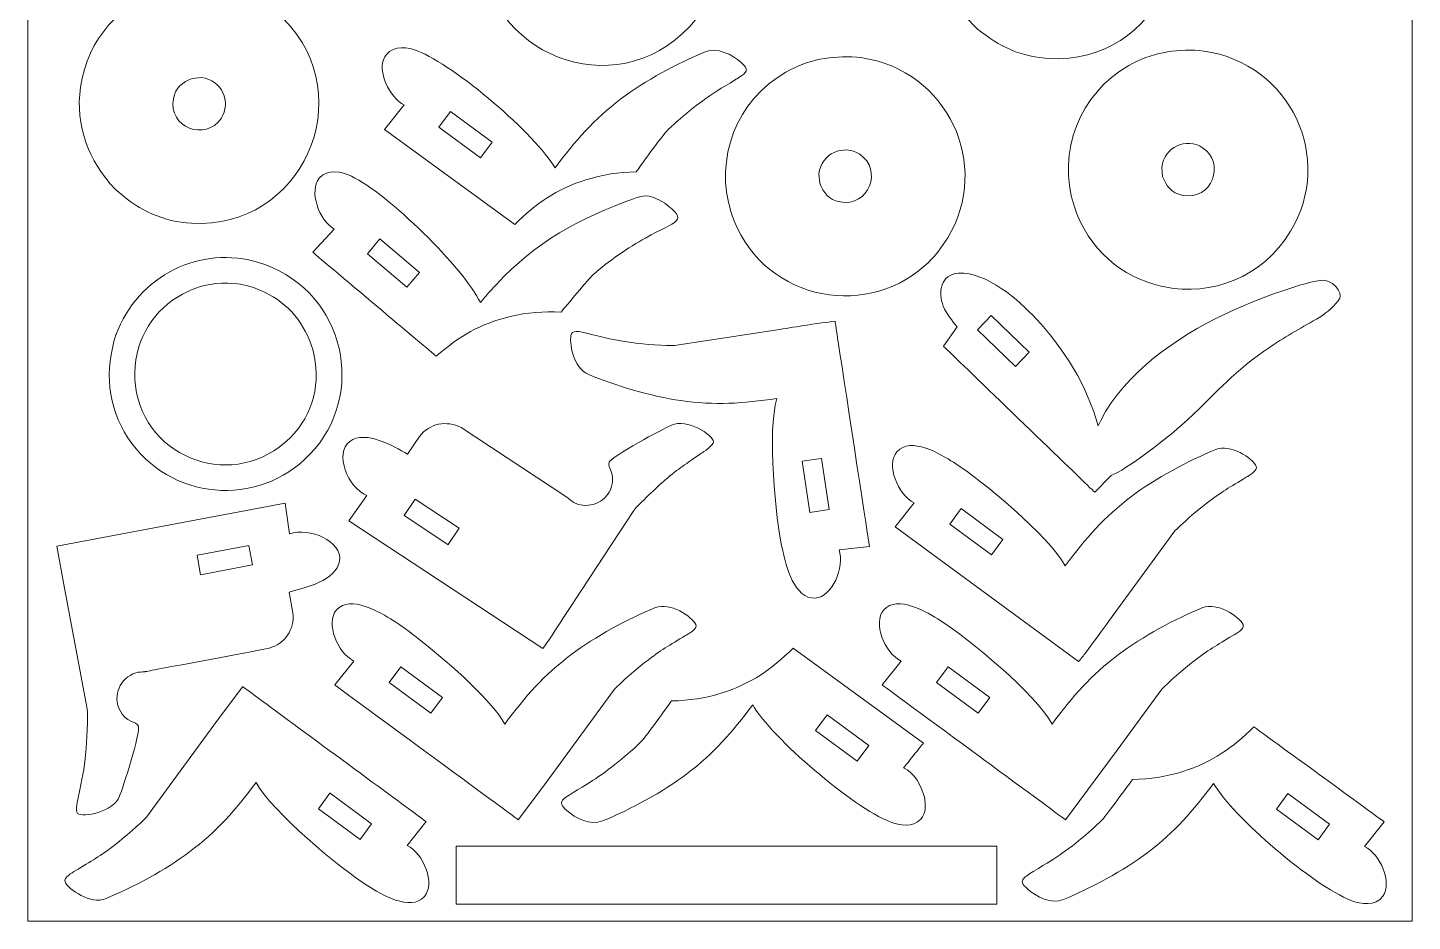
# Model space of a CAD drawing. Header units: centimetres. Extents: x -91 to 54, y -26 to 4.
# Drawn here: x 33.11 to 54.11, y -25.55 to -11.99 of the extents above; entities that cross this region are included whole.
import ezdxf

# ---------------------------------------------------------------- set-up
doc = ezdxf.new("R2010")
doc.units = ezdxf.units.CM
doc.header["$MEASUREMENT"] = 0
doc.layers.add('Camada 1', color=7, linetype='Continuous')

msp = doc.modelspace()

# ---------------------------------------------------------------- linework, layer by layer
at = {"layer": 'Camada 1', "color": 1, "lineweight": 0}
msp.add_lwpolyline([(33.11457, -25.54968), (54.11457, -25.54968), (54.11457, 4.15032), (33.11457, 4.15032), (33.11457, -25.54968)], close=True, dxfattribs=at)
at = {"layer": 'Camada 1', "lineweight": 9}
for points, knots in [([(48.54232, -12.45779), (48.54232, -12.45779), (48.60115, -12.46221), (48.60115, -12.46221), (48.60115, -12.46221), (50.26467, -12.56174), (51.17664, -10.55433), (50.00042, -9.36657), (50.00042, -9.36657), (48.95754, -8.31347), (47.12852, -8.90625), (46.91556, -10.39682), (46.91556, -10.39682), (46.83028, -10.99365), (47.04355, -11.53807), (47.46225, -11.96375), (47.46225, -11.96375), (47.78044, -12.24427), (48.11987, -12.41942), (48.54232, -12.45779)], [0, 0, 0, 0, 0.16666667, 0.16666667, 0.16666667, 0.16666667, 0.33333333, 0.33333333, 0.33333333, 0.33333333, 0.5, 0.5, 0.5, 0.5, 0.66666667, 0.66666667, 0.66666667, 0.66666667, 1, 1, 1, 1]), ([(41.91876, -8.93544), (41.91876, -8.93544), (41.85994, -8.93281), (41.85994, -8.93281), (41.85994, -8.93281), (41.34467, -8.91818), (40.87624, -9.12765), (40.50047, -9.49736), (40.50047, -9.49736), (40.20704, -9.83024), (40.02887, -10.18622), (40.00196, -10.63632), (40.00196, -10.63632), (39.90417, -12.27204), (41.85036, -13.19084), (43.05155, -12.08001), (43.05155, -12.08001), (44.16586, -11.0495), (43.58249, -9.16705), (42.0675, -8.95063), (42.0675, -8.95063), (42.01754, -8.9435), (41.96795, -8.93844), (41.91876, -8.93544)], [0, 0, 0, 0, 0.14285714, 0.14285714, 0.14285714, 0.14285714, 0.28571429, 0.28571429, 0.28571429, 0.28571429, 0.42857143, 0.42857143, 0.42857143, 0.42857143, 0.57142857, 0.57142857, 0.57142857, 0.57142857, 0.71428571, 0.71428571, 0.71428571, 0.71428571, 1, 1, 1, 1]), ([(34.44112, -14.44195), (34.44112, -14.44195), (34.49994, -14.49636), (34.49994, -14.49636), (34.49994, -14.49636), (34.82205, -14.77033), (35.168, -14.93633), (35.60115, -14.9622), (35.60115, -14.9622), (37.26488, -15.06162), (38.17655, -13.05418), (37.00042, -11.86655), (37.00042, -11.86655), (35.95795, -10.81387), (34.1288, -11.4056), (33.91557, -12.89681), (33.91557, -12.89681), (33.83167, -13.48351), (34.03645, -14.01953), (34.44112, -14.44195)], [0, 0, 0, 0, 0.16666667, 0.16666667, 0.16666667, 0.16666667, 0.33333333, 0.33333333, 0.33333333, 0.33333333, 0.5, 0.5, 0.5, 0.5, 0.66666667, 0.66666667, 0.66666667, 0.66666667, 1, 1, 1, 1]), ([(42.48656, -13.98426), (42.48656, -13.98426), (42.52114, -13.93668), (42.52114, -13.93668), (42.52114, -13.93668), (42.63035, -13.78671), (42.7545, -13.61935), (42.79868, -13.5733), (42.79868, -13.5733), (42.98988, -13.37404), (43.3065, -13.12529), (43.54094, -12.97222), (43.54094, -12.97222), (43.61979, -12.92075), (43.9229, -12.74584), (43.97593, -12.69776), (43.97593, -12.69776), (44.0452, -12.63498), (44.01043, -12.59011), (43.93543, -12.52217), (43.93543, -12.52217), (43.80237, -12.4016), (43.56947, -12.28704), (43.39015, -12.36064), (43.39015, -12.36064), (42.97345, -12.53169), (42.47097, -12.80193), (42.11108, -13.07527), (42.11108, -13.07527), (41.69968, -13.3877), (41.42323, -13.70586), (41.1132, -14.12264), (41.1132, -14.12264), (40.82866, -13.62176), (39.59159, -12.56456), (39.03012, -12.34839), (39.03012, -12.34839), (38.87892, -12.29017), (38.67373, -12.25711), (38.55559, -12.40008), (38.55559, -12.40008), (38.39372, -12.59596), (38.56281, -12.98333), (38.78389, -13.14679), (38.78389, -13.14679), (38.78389, -13.14679), (38.82394, -13.16731), (38.82394, -13.16731), (38.82394, -13.16731), (38.82394, -13.16731), (38.52523, -13.53995), (38.52523, -13.53995), (38.52523, -13.53995), (38.52523, -13.53995), (40.50039, -14.98046), (40.50039, -14.98046), (40.50039, -14.98046), (40.83435, -14.65454), (41.12603, -14.44682), (41.57758, -14.30363), (41.57758, -14.30363), (41.83758, -14.22118), (42.07245, -14.18758), (42.34404, -14.18159), (42.34404, -14.18159), (42.36772, -14.14897), (42.42245, -14.07263), (42.48656, -13.98426)], [0, 0, 0, 0, 0.05555556, 0.05555556, 0.05555556, 0.05555556, 0.11111111, 0.11111111, 0.11111111, 0.11111111, 0.16666667, 0.16666667, 0.16666667, 0.16666667, 0.22222222, 0.22222222, 0.22222222, 0.22222222, 0.27777778, 0.27777778, 0.27777778, 0.27777778, 0.33333333, 0.33333333, 0.33333333, 0.33333333, 0.38888889, 0.38888889, 0.38888889, 0.38888889, 0.44444444, 0.44444444, 0.44444444, 0.44444444, 0.5, 0.5, 0.5, 0.5, 0.55555556, 0.55555556, 0.55555556, 0.55555556, 0.61111111, 0.61111111, 0.61111111, 0.61111111, 0.66666667, 0.66666667, 0.66666667, 0.66666667, 0.72222222, 0.72222222, 0.72222222, 0.72222222, 0.77777778, 0.77777778, 0.77777778, 0.77777778, 0.83333333, 0.83333333, 0.83333333, 0.83333333, 0.88888889, 0.88888889, 0.88888889, 0.88888889, 1, 1, 1, 1]), ([(50.30061, -15.91535), (50.30061, -15.91535), (50.35943, -15.92788), (50.35943, -15.92788), (50.35943, -15.92788), (51.05995, -16.06532), (51.83653, -15.79878), (52.26968, -15.08031), (52.26968, -15.08031), (52.93363, -13.979), (52.27544, -12.53905), (50.9512, -12.34873), (50.9512, -12.34873), (50.9512, -12.34873), (50.88737, -12.3406), (50.88737, -12.3406), (50.88737, -12.3406), (50.49921, -12.32061), (50.15907, -12.37344), (49.81524, -12.56839), (49.81524, -12.56839), (49.06622, -12.99314), (48.72395, -13.88222), (48.98441, -14.69713), (48.98441, -14.69713), (49.19822, -15.36607), (49.7187, -15.78149), (50.30061, -15.91535)], [0, 0, 0, 0, 0.125, 0.125, 0.125, 0.125, 0.25, 0.25, 0.25, 0.25, 0.375, 0.375, 0.375, 0.375, 0.5, 0.5, 0.5, 0.5, 0.625, 0.625, 0.625, 0.625, 0.75, 0.75, 0.75, 0.75, 1, 1, 1, 1]), ([(46.71101, -15.61426), (46.71101, -15.61426), (46.76984, -15.55963), (46.76984, -15.55963), (46.76984, -15.55963), (46.88141, -15.45124), (46.98251, -15.32492), (47.06968, -15.1803), (47.06968, -15.1803), (47.73368, -14.0787), (47.07524, -12.63901), (45.7512, -12.44872), (45.7512, -12.44872), (45.7512, -12.44872), (45.68736, -12.44059), (45.68736, -12.44059), (45.68736, -12.44059), (45.29916, -12.42062), (44.95911, -12.47342), (44.61524, -12.66839), (44.61524, -12.66839), (43.86621, -13.09311), (43.52395, -13.98224), (43.78441, -14.79711), (43.78441, -14.79711), (44.20072, -16.09958), (45.77988, -16.44098), (46.71101, -15.61426)], [0, 0, 0, 0, 0.125, 0.125, 0.125, 0.125, 0.25, 0.25, 0.25, 0.25, 0.375, 0.375, 0.375, 0.375, 0.5, 0.5, 0.5, 0.5, 0.625, 0.625, 0.625, 0.625, 0.75, 0.75, 0.75, 0.75, 1, 1, 1, 1]), ([(35.61153, -12.7631), (35.46674, -12.8233), (35.35868, -12.89143), (35.32442, -13.07254), (35.32442, -13.07254), (35.24141, -13.51136), (35.81834, -13.72242), (36.04813, -13.3702), (36.04813, -13.3702), (36.20872, -13.12406), (36.06152, -12.78751), (35.75193, -12.75174), (35.75193, -12.75174), (35.75193, -12.75174), (35.61153, -12.7631), (35.61153, -12.7631)], [0, 0, 0, 0, 0.2, 0.2, 0.2, 0.2, 0.4, 0.4, 0.4, 0.4, 0.6, 0.6, 0.6, 0.6, 1, 1, 1, 1]), ([(40.15869, -13.73313), (40.15869, -13.73313), (39.52718, -13.26721), (39.52718, -13.26721), (39.52718, -13.26721), (39.52718, -13.26721), (39.35271, -13.50425), (39.35271, -13.50425), (39.35271, -13.50425), (39.35271, -13.50425), (39.98403, -13.96994), (39.98403, -13.96994), (39.98403, -13.96994), (39.98403, -13.96994), (40.15869, -13.73313), (40.15869, -13.73313)], [0, 0, 0, 0, 0.2, 0.2, 0.2, 0.2, 0.4, 0.4, 0.4, 0.4, 0.6, 0.6, 0.6, 0.6, 1, 1, 1, 1]), ([(45.12686, -14.35145), (45.18708, -14.49626), (45.2552, -14.60424), (45.43628, -14.63852), (45.43628, -14.63852), (45.87505, -14.72159), (46.08619, -14.14459), (45.73394, -13.91482), (45.73394, -13.91482), (45.48801, -13.75438), (45.15129, -13.90119), (45.11548, -14.21104), (45.11548, -14.21104), (45.11548, -14.21104), (45.12686, -14.35145), (45.12686, -14.35145)], [0, 0, 0, 0, 0.2, 0.2, 0.2, 0.2, 0.4, 0.4, 0.4, 0.4, 0.6, 0.6, 0.6, 0.6, 1, 1, 1, 1]), ([(50.32686, -14.25142), (50.38706, -14.39622), (50.45524, -14.50428), (50.63629, -14.53853), (50.63629, -14.53853), (51.07519, -14.62154), (51.28611, -14.04449), (50.93394, -13.81481), (50.93394, -13.81481), (50.68775, -13.65425), (50.35124, -13.80146), (50.31548, -14.11104), (50.31548, -14.11104), (50.31548, -14.11104), (50.32686, -14.25142), (50.32686, -14.25142)], [0, 0, 0, 0, 0.2, 0.2, 0.2, 0.2, 0.4, 0.4, 0.4, 0.4, 0.6, 0.6, 0.6, 0.6, 1, 1, 1, 1]), ([(38.43856, -16.24366), (38.43856, -16.24366), (38.48356, -16.28155), (38.48356, -16.28155), (38.48356, -16.28155), (38.91177, -16.64219), (39.30891, -16.97665), (39.30891, -16.97665), (39.30891, -16.97665), (39.66473, -16.6749), (39.97048, -16.48787), (40.43085, -16.37657), (40.43085, -16.37657), (40.69603, -16.31245), (40.93238, -16.29557), (41.20379, -16.30835), (41.20379, -16.30835), (41.2766, -16.22156), (41.61858, -15.80687), (41.69978, -15.73326), (41.69978, -15.73326), (41.90425, -15.54794), (42.23773, -15.3217), (42.48214, -15.18543), (42.48214, -15.18543), (42.9646, -14.91643), (43.15185, -14.93763), (42.77651, -14.65584), (42.77651, -14.65584), (42.50585, -14.49637), (42.45284, -14.53322), (42.18446, -14.63344), (42.18446, -14.63344), (41.32374, -14.95487), (40.71527, -15.32966), (40.10971, -16.0127), (40.10971, -16.0127), (40.10971, -16.0127), (39.98008, -16.16371), (39.98008, -16.16371), (39.98008, -16.16371), (39.73141, -15.64437), (38.57068, -14.50317), (38.02583, -14.24845), (38.02583, -14.24845), (37.8755, -14.17817), (37.66097, -14.13006), (37.53753, -14.27906), (37.53753, -14.27906), (37.37821, -14.47141), (37.52846, -14.91384), (37.76302, -15.051), (37.76302, -15.051), (37.76302, -15.051), (37.43906, -15.40189), (37.43906, -15.40189), (37.43906, -15.40189), (37.43906, -15.40189), (37.9506, -15.83271), (38.43856, -16.24366)], [0, 0, 0, 0, 0.0625, 0.0625, 0.0625, 0.0625, 0.125, 0.125, 0.125, 0.125, 0.1875, 0.1875, 0.1875, 0.1875, 0.25, 0.25, 0.25, 0.25, 0.3125, 0.3125, 0.3125, 0.3125, 0.375, 0.375, 0.375, 0.375, 0.4375, 0.4375, 0.4375, 0.4375, 0.5, 0.5, 0.5, 0.5, 0.5625, 0.5625, 0.5625, 0.5625, 0.625, 0.625, 0.625, 0.625, 0.6875, 0.6875, 0.6875, 0.6875, 0.75, 0.75, 0.75, 0.75, 0.8125, 0.8125, 0.8125, 0.8125, 0.875, 0.875, 0.875, 0.875, 1, 1, 1, 1]), ([(34.48541, -16.57029), (34.48541, -16.57029), (34.46037, -16.63284), (34.46037, -16.63284), (34.46037, -16.63284), (34.45603, -16.64365), (34.4529, -16.65152), (34.4529, -16.65152), (34.4529, -16.65152), (34.28067, -17.18973), (34.32271, -17.73866), (34.63556, -18.21624), (34.63556, -18.21624), (35.25936, -19.1685), (36.60508, -19.28892), (37.39566, -18.46545), (37.39566, -18.46545), (38.26125, -17.56387), (37.93224, -16.03442), (36.71267, -15.58813), (36.71267, -15.58813), (35.83026, -15.26523), (34.85864, -15.69424), (34.48541, -16.57029)], [0, 0, 0, 0, 0.14285714, 0.14285714, 0.14285714, 0.14285714, 0.28571429, 0.28571429, 0.28571429, 0.28571429, 0.42857143, 0.42857143, 0.42857143, 0.42857143, 0.57142857, 0.57142857, 0.57142857, 0.57142857, 0.71428571, 0.71428571, 0.71428571, 0.71428571, 1, 1, 1, 1]), ([(39.05507, -15.70855), (39.05507, -15.70855), (38.45757, -15.1997), (38.45757, -15.1997), (38.45757, -15.1997), (38.45757, -15.1997), (38.267, -15.42399), (38.267, -15.42399), (38.267, -15.42399), (38.267, -15.42399), (38.86431, -15.9326), (38.86431, -15.9326), (38.86431, -15.9326), (38.86431, -15.9326), (39.05507, -15.70855), (39.05507, -15.70855)], [0, 0, 0, 0, 0.2, 0.2, 0.2, 0.2, 0.4, 0.4, 0.4, 0.4, 0.6, 0.6, 0.6, 0.6, 1, 1, 1, 1]), ([(37.44054, -16.87497), (37.31349, -16.48618), (37.07923, -16.1834), (36.7055, -16.00458), (36.7055, -16.00458), (35.73274, -15.53914), (34.61279, -16.33065), (34.7501, -17.42726), (34.7501, -17.42726), (34.89125, -18.55479), (36.271, -19.03177), (37.08865, -18.22115), (37.08865, -18.22115), (37.45765, -17.85532), (37.56317, -17.37455), (37.44054, -16.87497)], [0, 0, 0, 0, 0.2, 0.2, 0.2, 0.2, 0.4, 0.4, 0.4, 0.4, 0.6, 0.6, 0.6, 0.6, 1, 1, 1, 1]), ([(47.10438, -16.92275), (47.10438, -16.92275), (47.14669, -16.96361), (47.14669, -16.96361), (47.14669, -16.96361), (47.64646, -17.4463), (49.29815, -19.04161), (49.29815, -19.04161), (49.29815, -19.04161), (49.29815, -19.04161), (49.5495, -18.7849), (49.5495, -18.7849), (49.5495, -18.7849), (49.5495, -18.7849), (49.65312, -18.73584), (49.65312, -18.73584), (49.65312, -18.73584), (49.92137, -18.58731), (50.48729, -18.14809), (50.70385, -17.94512), (50.70385, -17.94512), (51.21704, -17.46411), (51.37297, -17.23353), (51.96411, -16.83488), (51.96411, -16.83488), (52.22319, -16.66016), (52.43832, -16.54351), (52.7134, -16.38568), (52.7134, -16.38568), (52.81104, -16.31586), (52.95668, -16.21038), (53.01548, -16.09879), (53.01548, -16.09879), (53.04871, -16.03573), (52.94309, -15.77085), (52.65085, -15.8374), (52.65085, -15.8374), (52.24883, -15.92893), (51.63628, -16.16379), (51.26177, -16.34433), (51.26177, -16.34433), (50.54022, -16.69219), (49.76294, -17.22168), (49.38831, -17.95191), (49.38831, -17.95191), (49.38831, -17.95191), (49.34956, -18.03197), (49.34956, -18.03197), (49.34956, -18.03197), (49.17718, -17.41892), (48.84253, -16.87516), (48.40947, -16.40993), (48.40947, -16.40993), (48.14555, -16.1264), (47.65809, -15.69465), (47.22933, -15.71937), (47.22933, -15.71937), (46.96569, -15.73457), (46.91407, -16.0108), (47.00178, -16.21924), (47.00178, -16.21924), (47.05016, -16.33428), (47.13333, -16.43771), (47.21152, -16.53345), (47.21152, -16.53345), (47.21152, -16.53345), (47.00512, -16.82688), (47.00512, -16.82688), (47.00512, -16.82688), (47.00512, -16.82688), (47.04122, -16.86176), (47.10438, -16.92275)], [0, 0, 0, 0, 0.05263158, 0.05263158, 0.05263158, 0.05263158, 0.10526316, 0.10526316, 0.10526316, 0.10526316, 0.15789474, 0.15789474, 0.15789474, 0.15789474, 0.21052632, 0.21052632, 0.21052632, 0.21052632, 0.26315789, 0.26315789, 0.26315789, 0.26315789, 0.31578947, 0.31578947, 0.31578947, 0.31578947, 0.36842105, 0.36842105, 0.36842105, 0.36842105, 0.42105263, 0.42105263, 0.42105263, 0.42105263, 0.47368421, 0.47368421, 0.47368421, 0.47368421, 0.52631579, 0.52631579, 0.52631579, 0.52631579, 0.57894737, 0.57894737, 0.57894737, 0.57894737, 0.63157895, 0.63157895, 0.63157895, 0.63157895, 0.68421053, 0.68421053, 0.68421053, 0.68421053, 0.73684211, 0.73684211, 0.73684211, 0.73684211, 0.78947368, 0.78947368, 0.78947368, 0.78947368, 0.84210526, 0.84210526, 0.84210526, 0.84210526, 0.89473684, 0.89473684, 0.89473684, 0.89473684, 1, 1, 1, 1]), ([(48.30408, -16.91657), (48.30408, -16.91657), (47.7287, -16.36092), (47.7287, -16.36092), (47.7287, -16.36092), (47.7287, -16.36092), (47.52033, -16.57669), (47.52033, -16.57669), (47.52033, -16.57669), (47.52033, -16.57669), (48.09572, -17.13233), (48.09572, -17.13233), (48.09572, -17.13233), (48.09572, -17.13233), (48.30408, -16.91657), (48.30408, -16.91657)], [0, 0, 0, 0, 0.2, 0.2, 0.2, 0.2, 0.4, 0.4, 0.4, 0.4, 0.6, 0.6, 0.6, 0.6, 1, 1, 1, 1]), ([(45.40782, -16.76143), (45.40782, -16.76143), (45.39898, -16.70327), (45.39898, -16.70327), (45.39898, -16.70327), (45.37474, -16.54393), (45.36018, -16.44822), (45.36018, -16.44822), (45.36018, -16.44822), (45.09707, -16.47548), (44.77813, -16.53072), (44.51622, -16.57167), (44.51622, -16.57167), (44.51622, -16.57167), (42.92685, -16.81552), (42.92685, -16.81552), (42.92685, -16.81552), (42.81734, -16.82279), (42.43242, -16.7923), (42.30926, -16.77673), (42.30926, -16.77673), (42.00824, -16.73867), (41.86798, -16.69659), (41.58819, -16.62883), (41.58819, -16.62883), (41.54194, -16.61762), (41.38627, -16.57033), (41.36169, -16.63659), (41.36169, -16.63659), (41.31443, -16.76395), (41.39499, -17.15913), (41.61379, -17.25157), (41.61379, -17.25157), (42.02432, -17.425), (42.57553, -17.58918), (43.01849, -17.65112), (43.01849, -17.65112), (43.54085, -17.72418), (43.95688, -17.69645), (44.47688, -17.61871), (44.47688, -17.61871), (44.32973, -18.11112), (44.45448, -19.43256), (44.56548, -19.92805), (44.56548, -19.92805), (44.61441, -20.14655), (44.7415, -20.66889), (45.059, -20.64735), (45.059, -20.64735), (45.31575, -20.62993), (45.51104, -20.18008), (45.4207, -19.91411), (45.4207, -19.91411), (45.4207, -19.91411), (45.87958, -19.86284), (45.87958, -19.86284), (45.87958, -19.86284), (45.87958, -19.86284), (45.53618, -17.60525), (45.40782, -16.76143)], [0, 0, 0, 0, 0.0625, 0.0625, 0.0625, 0.0625, 0.125, 0.125, 0.125, 0.125, 0.1875, 0.1875, 0.1875, 0.1875, 0.25, 0.25, 0.25, 0.25, 0.3125, 0.3125, 0.3125, 0.3125, 0.375, 0.375, 0.375, 0.375, 0.4375, 0.4375, 0.4375, 0.4375, 0.5, 0.5, 0.5, 0.5, 0.5625, 0.5625, 0.5625, 0.5625, 0.625, 0.625, 0.625, 0.625, 0.6875, 0.6875, 0.6875, 0.6875, 0.75, 0.75, 0.75, 0.75, 0.8125, 0.8125, 0.8125, 0.8125, 0.875, 0.875, 0.875, 0.875, 1, 1, 1, 1]), ([(41.45533, -19.22004), (41.45533, -19.22004), (41.39983, -19.1975), (41.39983, -19.1975), (41.39983, -19.1975), (41.35148, -19.17387), (41.32989, -19.14454), (41.28954, -19.1146), (41.28954, -19.1146), (41.28954, -19.1146), (39.68741, -18.06105), (39.68741, -18.06105), (39.68741, -18.06105), (39.46651, -17.947), (39.21303, -17.99482), (39.05517, -18.19492), (39.05517, -18.19492), (39.05517, -18.19492), (38.87538, -18.46198), (38.87538, -18.46198), (38.87538, -18.46198), (38.65872, -18.34398), (38.24362, -18.09125), (37.99969, -18.27144), (37.99969, -18.27144), (37.75855, -18.4496), (37.97079, -18.96847), (38.26011, -19.09296), (38.26011, -19.09296), (38.26011, -19.09296), (37.98474, -19.47721), (37.98474, -19.47721), (37.98474, -19.47721), (37.98474, -19.47721), (40.92661, -21.4109), (40.92661, -21.4109), (40.92661, -21.4109), (41.08537, -21.19302), (41.26108, -20.91372), (41.40868, -20.68743), (41.40868, -20.68743), (41.40868, -20.68743), (42.30791, -19.3173), (42.30791, -19.3173), (42.30791, -19.3173), (42.38109, -19.22411), (42.67722, -18.94593), (42.77795, -18.85951), (42.77795, -18.85951), (43.00031, -18.66874), (43.09439, -18.61478), (43.32549, -18.45555), (43.32549, -18.45555), (43.36126, -18.4309), (43.51937, -18.32832), (43.51609, -18.27746), (43.51609, -18.27746), (43.50912, -18.1693), (43.10907, -17.91841), (42.8795, -18.0222), (42.8795, -18.0222), (42.7473, -18.08196), (41.97083, -18.49639), (41.93507, -18.58733), (41.93507, -18.58733), (41.90066, -18.67484), (42.03787, -18.74064), (41.96557, -18.96737), (41.96557, -18.96737), (41.9003, -19.17204), (41.67164, -19.29071), (41.45533, -19.22004)], [0, 0, 0, 0, 0.05263158, 0.05263158, 0.05263158, 0.05263158, 0.10526316, 0.10526316, 0.10526316, 0.10526316, 0.15789474, 0.15789474, 0.15789474, 0.15789474, 0.21052632, 0.21052632, 0.21052632, 0.21052632, 0.26315789, 0.26315789, 0.26315789, 0.26315789, 0.31578947, 0.31578947, 0.31578947, 0.31578947, 0.36842105, 0.36842105, 0.36842105, 0.36842105, 0.42105263, 0.42105263, 0.42105263, 0.42105263, 0.47368421, 0.47368421, 0.47368421, 0.47368421, 0.52631579, 0.52631579, 0.52631579, 0.52631579, 0.57894737, 0.57894737, 0.57894737, 0.57894737, 0.63157895, 0.63157895, 0.63157895, 0.63157895, 0.68421053, 0.68421053, 0.68421053, 0.68421053, 0.73684211, 0.73684211, 0.73684211, 0.73684211, 0.78947368, 0.78947368, 0.78947368, 0.78947368, 0.84210526, 0.84210526, 0.84210526, 0.84210526, 0.89473684, 0.89473684, 0.89473684, 0.89473684, 1, 1, 1, 1]), ([(49.16153, -21.47294), (49.16153, -21.47294), (49.19718, -21.42615), (49.19718, -21.42615), (49.19718, -21.42615), (49.32262, -21.26033), (49.45122, -21.07925), (49.56356, -20.92523), (49.56356, -20.92523), (49.56356, -20.92523), (50.51496, -19.62897), (50.51496, -19.62897), (50.51496, -19.62897), (50.58732, -19.54633), (50.88095, -19.29582), (50.97911, -19.21968), (50.97911, -19.21968), (51.21896, -19.03367), (51.34774, -18.96436), (51.59357, -18.81439), (51.59357, -18.81439), (51.63421, -18.78959), (51.77767, -18.71301), (51.74822, -18.64874), (51.74822, -18.64874), (51.69165, -18.5253), (51.35519, -18.30278), (51.1351, -18.39214), (51.1351, -18.39214), (50.7221, -18.55983), (50.2164, -18.83342), (49.85932, -19.10289), (49.85932, -19.10289), (49.43827, -19.42063), (49.16373, -19.73436), (48.85099, -20.15704), (48.85099, -20.15704), (48.60728, -19.70513), (47.58386, -18.85835), (47.15541, -18.58672), (47.15541, -18.58672), (46.96628, -18.46682), (46.50708, -18.18734), (46.29781, -18.42708), (46.29781, -18.42708), (46.12858, -18.62093), (46.30851, -19.0771), (46.56055, -19.20133), (46.56055, -19.20133), (46.56055, -19.20133), (46.27101, -19.56367), (46.27101, -19.56367), (46.27101, -19.56367), (46.27101, -19.56367), (49.05407, -21.60931), (49.05407, -21.60931), (49.05407, -21.60931), (49.08915, -21.56621), (49.12514, -21.52039), (49.16153, -21.47294)], [0, 0, 0, 0, 0.0625, 0.0625, 0.0625, 0.0625, 0.125, 0.125, 0.125, 0.125, 0.1875, 0.1875, 0.1875, 0.1875, 0.25, 0.25, 0.25, 0.25, 0.3125, 0.3125, 0.3125, 0.3125, 0.375, 0.375, 0.375, 0.375, 0.4375, 0.4375, 0.4375, 0.4375, 0.5, 0.5, 0.5, 0.5, 0.5625, 0.5625, 0.5625, 0.5625, 0.625, 0.625, 0.625, 0.625, 0.6875, 0.6875, 0.6875, 0.6875, 0.75, 0.75, 0.75, 0.75, 0.8125, 0.8125, 0.8125, 0.8125, 0.875, 0.875, 0.875, 0.875, 1, 1, 1, 1]), ([(45.1532, -18.52941), (45.1532, -18.52941), (45.15101, -18.52744), (45.15101, -18.52744), (45.15101, -18.52744), (45.15101, -18.52744), (44.86185, -18.57111), (44.86185, -18.57111), (44.86185, -18.57111), (44.86185, -18.57111), (44.97895, -19.34714), (44.97895, -19.34714), (44.97895, -19.34714), (44.97895, -19.34714), (45.26993, -19.3029), (45.26993, -19.3029), (45.26993, -19.3029), (45.26993, -19.3029), (45.1532, -18.52941), (45.1532, -18.52941)], [0, 0, 0, 0, 0.16666667, 0.16666667, 0.16666667, 0.16666667, 0.33333333, 0.33333333, 0.33333333, 0.33333333, 0.5, 0.5, 0.5, 0.5, 0.66666667, 0.66666667, 0.66666667, 0.66666667, 1, 1, 1, 1]), ([(35.08337, -21.72738), (35.08337, -21.72738), (35.14118, -21.71648), (35.14118, -21.71648), (35.14118, -21.71648), (35.65336, -21.61996), (36.77613, -21.40839), (36.77613, -21.40839), (36.77613, -21.40839), (37.01426, -21.33693), (37.16342, -21.12646), (37.13795, -20.87291), (37.13795, -20.87291), (37.13795, -20.87291), (37.08175, -20.55591), (37.08175, -20.55591), (37.08175, -20.55591), (37.31956, -20.49028), (37.79372, -20.38371), (37.84402, -20.08466), (37.84402, -20.08466), (37.89373, -19.78907), (37.38087, -19.5632), (37.08603, -19.6746), (37.08603, -19.6746), (37.08603, -19.6746), (37.01721, -19.20692), (37.01721, -19.20692), (37.01721, -19.20692), (37.01721, -19.20692), (33.55774, -19.85952), (33.55774, -19.85952), (33.55774, -19.85952), (33.55774, -19.85952), (33.67276, -20.49809), (33.67276, -20.49809), (33.67276, -20.49809), (33.67276, -20.49809), (34.01845, -22.32508), (34.01845, -22.32508), (34.01845, -22.32508), (34.03052, -22.44293), (34.01076, -22.84877), (33.99834, -22.98088), (33.99834, -22.98088), (33.97091, -23.27263), (33.94071, -23.37675), (33.88507, -23.65182), (33.88507, -23.65182), (33.87646, -23.69439), (33.83401, -23.87803), (33.87168, -23.91234), (33.87168, -23.91234), (33.95172, -23.98528), (34.41379, -23.88798), (34.50694, -23.65375), (34.50694, -23.65375), (34.56053, -23.51899), (34.83116, -22.68141), (34.79373, -22.59117), (34.79373, -22.59117), (34.75771, -22.50433), (34.61315, -22.55218), (34.50777, -22.33896), (34.50777, -22.33896), (34.40439, -22.12975), (34.51004, -21.85984), (34.75487, -21.78042), (34.75487, -21.78042), (34.80612, -21.76379), (34.84194, -21.76997), (34.89181, -21.76348), (34.89181, -21.76348), (34.89181, -21.76348), (34.96536, -21.74963), (35.08337, -21.72738)], [0, 0, 0, 0, 0.05, 0.05, 0.05, 0.05, 0.1, 0.1, 0.1, 0.1, 0.15, 0.15, 0.15, 0.15, 0.2, 0.2, 0.2, 0.2, 0.25, 0.25, 0.25, 0.25, 0.3, 0.3, 0.3, 0.3, 0.35, 0.35, 0.35, 0.35, 0.4, 0.4, 0.4, 0.4, 0.45, 0.45, 0.45, 0.45, 0.5, 0.5, 0.5, 0.5, 0.55, 0.55, 0.55, 0.55, 0.6, 0.6, 0.6, 0.6, 0.65, 0.65, 0.65, 0.65, 0.7, 0.7, 0.7, 0.7, 0.75, 0.75, 0.75, 0.75, 0.8, 0.8, 0.8, 0.8, 0.85, 0.85, 0.85, 0.85, 0.9, 0.9, 0.9, 0.9, 1, 1, 1, 1]), ([(39.48829, -19.83269), (39.48829, -19.83269), (39.49331, -19.83594), (39.49331, -19.83594), (39.49331, -19.83594), (39.49331, -19.83594), (39.65846, -19.58559), (39.65846, -19.58559), (39.65846, -19.58559), (39.65846, -19.58559), (38.99082, -19.14505), (38.99082, -19.14505), (38.99082, -19.14505), (38.99082, -19.14505), (38.82588, -19.39561), (38.82588, -19.39561), (38.82588, -19.39561), (38.82588, -19.39561), (39.48829, -19.83269), (39.48829, -19.83269)], [0, 0, 0, 0, 0.16666667, 0.16666667, 0.16666667, 0.16666667, 0.33333333, 0.33333333, 0.33333333, 0.33333333, 0.5, 0.5, 0.5, 0.5, 0.66666667, 0.66666667, 0.66666667, 0.66666667, 1, 1, 1, 1]), ([(47.90532, -19.75579), (47.90532, -19.75579), (47.27379, -19.28987), (47.27379, -19.28987), (47.27379, -19.28987), (47.27379, -19.28987), (47.09931, -19.52691), (47.09931, -19.52691), (47.09931, -19.52691), (47.09931, -19.52691), (47.73067, -19.99261), (47.73067, -19.99261), (47.73067, -19.99261), (47.73067, -19.99261), (47.90532, -19.75579), (47.90532, -19.75579)], [0, 0, 0, 0, 0.2, 0.2, 0.2, 0.2, 0.4, 0.4, 0.4, 0.4, 0.6, 0.6, 0.6, 0.6, 1, 1, 1, 1]), ([(35.68867, -19.99566), (35.68867, -19.99566), (35.68282, -19.99681), (35.68282, -19.99681), (35.68282, -19.99681), (35.68282, -19.99681), (35.73794, -20.29163), (35.73794, -20.29163), (35.73794, -20.29163), (35.73794, -20.29163), (36.52422, -20.14473), (36.52422, -20.14473), (36.52422, -20.14473), (36.52422, -20.14473), (36.46881, -19.84991), (36.46881, -19.84991), (36.46881, -19.84991), (36.46881, -19.84991), (35.68867, -19.99566), (35.68867, -19.99566)], [0, 0, 0, 0, 0.16666667, 0.16666667, 0.16666667, 0.16666667, 0.33333333, 0.33333333, 0.33333333, 0.33333333, 0.5, 0.5, 0.5, 0.5, 0.66666667, 0.66666667, 0.66666667, 0.66666667, 1, 1, 1, 1]), ([(39.7127, -23.39084), (39.7127, -23.39084), (39.76009, -23.42569), (39.76009, -23.42569), (39.76009, -23.42569), (40.20809, -23.75497), (40.55407, -24.00929), (40.55407, -24.00929), (40.55407, -24.00929), (40.55407, -24.00929), (40.9353, -23.49948), (40.9353, -23.49948), (40.9353, -23.49948), (40.9353, -23.49948), (42.01493, -22.02895), (42.01493, -22.02895), (42.01493, -22.02895), (42.08736, -21.94624), (42.38087, -21.69583), (42.47909, -21.61967), (42.47909, -21.61967), (42.71906, -21.4336), (42.84768, -21.36439), (43.09356, -21.21438), (43.09356, -21.21438), (43.13418, -21.1896), (43.27767, -21.11297), (43.24822, -21.04875), (43.24822, -21.04875), (43.19162, -20.92531), (42.85537, -20.70281), (42.6351, -20.79214), (42.6351, -20.79214), (42.22225, -20.95959), (41.71612, -21.23349), (41.35925, -21.50291), (41.35925, -21.50291), (40.94099, -21.81868), (40.66378, -22.13451), (40.35097, -22.55704), (40.35097, -22.55704), (40.17585, -22.23093), (39.545, -21.661), (39.07297, -21.28795), (39.07297, -21.28795), (38.91036, -21.16108), (38.76368, -21.05538), (38.65539, -20.98673), (38.65539, -20.98673), (38.46631, -20.86685), (38.00702, -20.58731), (37.79779, -20.82709), (37.79779, -20.82709), (37.62853, -21.02106), (37.80863, -21.47717), (38.06053, -21.60131), (38.06053, -21.60131), (38.06053, -21.60131), (37.771, -21.96364), (37.771, -21.96364), (37.771, -21.96364), (37.771, -21.96364), (38.89348, -22.7887), (39.7127, -23.39084)], [0, 0, 0, 0, 0.05882353, 0.05882353, 0.05882353, 0.05882353, 0.11764706, 0.11764706, 0.11764706, 0.11764706, 0.17647059, 0.17647059, 0.17647059, 0.17647059, 0.23529412, 0.23529412, 0.23529412, 0.23529412, 0.29411765, 0.29411765, 0.29411765, 0.29411765, 0.35294118, 0.35294118, 0.35294118, 0.35294118, 0.41176471, 0.41176471, 0.41176471, 0.41176471, 0.47058824, 0.47058824, 0.47058824, 0.47058824, 0.52941176, 0.52941176, 0.52941176, 0.52941176, 0.58823529, 0.58823529, 0.58823529, 0.58823529, 0.64705882, 0.64705882, 0.64705882, 0.64705882, 0.70588235, 0.70588235, 0.70588235, 0.70588235, 0.76470588, 0.76470588, 0.76470588, 0.76470588, 0.82352941, 0.82352941, 0.82352941, 0.82352941, 0.88235294, 0.88235294, 0.88235294, 0.88235294, 1, 1, 1, 1]), ([(47.56455, -23.06028), (47.56455, -23.06028), (47.61192, -23.09515), (47.61192, -23.09515), (47.61192, -23.09515), (48.2544, -23.56797), (48.85406, -24.0093), (48.85406, -24.0093), (48.85406, -24.0093), (48.85406, -24.0093), (49.63797, -22.95133), (49.63797, -22.95133), (49.63797, -22.95133), (49.63797, -22.95133), (50.31493, -22.02897), (50.31493, -22.02897), (50.31493, -22.02897), (50.38737, -21.94621), (50.68084, -21.69587), (50.77909, -21.61968), (50.77909, -21.61968), (51.01912, -21.43355), (51.14766, -21.36445), (51.39356, -21.21438), (51.39356, -21.21438), (51.43418, -21.18959), (51.57764, -21.11298), (51.54822, -21.04876), (51.54822, -21.04876), (51.49172, -20.92545), (51.15537, -20.70278), (50.93509, -20.79214), (50.93509, -20.79214), (50.52237, -20.95961), (50.01607, -21.23359), (49.65925, -21.5029), (49.65925, -21.5029), (49.24097, -21.81862), (48.96377, -22.13454), (48.65096, -22.55703), (48.65096, -22.55703), (48.40874, -22.10595), (47.38286, -21.2577), (46.95539, -20.98674), (46.95539, -20.98674), (46.76622, -20.86682), (46.3071, -20.58733), (46.09779, -20.8271), (46.09779, -20.8271), (45.92855, -21.02097), (46.10856, -21.47713), (46.36053, -21.60133), (46.36053, -21.60133), (46.36053, -21.60133), (46.07227, -21.96206), (46.07227, -21.96206), (46.07227, -21.96206), (46.07227, -21.96206), (46.83701, -22.52487), (47.56455, -23.06028)], [0, 0, 0, 0, 0.0625, 0.0625, 0.0625, 0.0625, 0.125, 0.125, 0.125, 0.125, 0.1875, 0.1875, 0.1875, 0.1875, 0.25, 0.25, 0.25, 0.25, 0.3125, 0.3125, 0.3125, 0.3125, 0.375, 0.375, 0.375, 0.375, 0.4375, 0.4375, 0.4375, 0.4375, 0.5, 0.5, 0.5, 0.5, 0.5625, 0.5625, 0.5625, 0.5625, 0.625, 0.625, 0.625, 0.625, 0.6875, 0.6875, 0.6875, 0.6875, 0.75, 0.75, 0.75, 0.75, 0.8125, 0.8125, 0.8125, 0.8125, 0.875, 0.875, 0.875, 0.875, 1, 1, 1, 1]), ([(46.54322, -23.04185), (46.54322, -23.04185), (46.58005, -22.9959), (46.58005, -22.9959), (46.58005, -22.9959), (46.64313, -22.91722), (46.69853, -22.84811), (46.69853, -22.84811), (46.69853, -22.84811), (46.69853, -22.84811), (44.72338, -21.40759), (44.72338, -21.40759), (44.72338, -21.40759), (44.38929, -21.73364), (44.09802, -21.94101), (43.64634, -22.08432), (43.64634, -22.08432), (43.38634, -22.16682), (43.1514, -22.20071), (42.87973, -22.20647), (42.87973, -22.20647), (42.81316, -22.29813), (42.50098, -22.73565), (42.4251, -22.81474), (42.4251, -22.81474), (42.23389, -23.01401), (41.91726, -23.26276), (41.68282, -23.41583), (41.68282, -23.41583), (41.60386, -23.46739), (41.30099, -23.64213), (41.24783, -23.6903), (41.24783, -23.6903), (41.17859, -23.75307), (41.21331, -23.7979), (41.28828, -23.86583), (41.28828, -23.86583), (41.42138, -23.98644), (41.65422, -24.10101), (41.83362, -24.02742), (41.83362, -24.02742), (42.25041, -23.85641), (42.75277, -23.58618), (43.1127, -23.31278), (43.1127, -23.31278), (43.52407, -23.00032), (43.80053, -22.68221), (44.11055, -22.26542), (44.11055, -22.26542), (44.39511, -22.76632), (45.63215, -23.82346), (46.19364, -24.03964), (46.19364, -24.03964), (46.34008, -24.09603), (46.5396, -24.12939), (46.65937, -24.00111), (46.65937, -24.00111), (46.74451, -23.90992), (46.73416, -23.77468), (46.71484, -23.66282), (46.71484, -23.66282), (46.6585, -23.48137), (46.5766, -23.30779), (46.39982, -23.22074), (46.39982, -23.22074), (46.39982, -23.22074), (46.4706, -23.13247), (46.54322, -23.04185)], [0, 0, 0, 0, 0.05555556, 0.05555556, 0.05555556, 0.05555556, 0.11111111, 0.11111111, 0.11111111, 0.11111111, 0.16666667, 0.16666667, 0.16666667, 0.16666667, 0.22222222, 0.22222222, 0.22222222, 0.22222222, 0.27777778, 0.27777778, 0.27777778, 0.27777778, 0.33333333, 0.33333333, 0.33333333, 0.33333333, 0.38888889, 0.38888889, 0.38888889, 0.38888889, 0.44444444, 0.44444444, 0.44444444, 0.44444444, 0.5, 0.5, 0.5, 0.5, 0.55555556, 0.55555556, 0.55555556, 0.55555556, 0.61111111, 0.61111111, 0.61111111, 0.61111111, 0.66666667, 0.66666667, 0.66666667, 0.66666667, 0.72222222, 0.72222222, 0.72222222, 0.72222222, 0.77777778, 0.77777778, 0.77777778, 0.77777778, 0.83333333, 0.83333333, 0.83333333, 0.83333333, 0.88888889, 0.88888889, 0.88888889, 0.88888889, 1, 1, 1, 1]), ([(39.40531, -22.15577), (39.40531, -22.15577), (38.77378, -21.68987), (38.77378, -21.68987), (38.77378, -21.68987), (38.77378, -21.68987), (38.59931, -21.92689), (38.59931, -21.92689), (38.59931, -21.92689), (38.59931, -21.92689), (39.23064, -22.39259), (39.23064, -22.39259), (39.23064, -22.39259), (39.23064, -22.39259), (39.40531, -22.15577), (39.40531, -22.15577)], [0, 0, 0, 0, 0.2, 0.2, 0.2, 0.2, 0.4, 0.4, 0.4, 0.4, 0.6, 0.6, 0.6, 0.6, 1, 1, 1, 1]), ([(47.5288, -22.39131), (47.5288, -22.39131), (47.53172, -22.39113), (47.53172, -22.39113), (47.53172, -22.39113), (47.53172, -22.39113), (47.70531, -22.15579), (47.70531, -22.15579), (47.70531, -22.15579), (47.70531, -22.15579), (47.07377, -21.68987), (47.07377, -21.68987), (47.07377, -21.68987), (47.07377, -21.68987), (46.8993, -21.9269), (46.8993, -21.9269), (46.8993, -21.9269), (46.8993, -21.9269), (47.5288, -22.39131), (47.5288, -22.39131)], [0, 0, 0, 0, 0.16666667, 0.16666667, 0.16666667, 0.16666667, 0.33333333, 0.33333333, 0.33333333, 0.33333333, 0.5, 0.5, 0.5, 0.5, 0.66666667, 0.66666667, 0.66666667, 0.66666667, 1, 1, 1, 1]), ([(38.71657, -23.71325), (38.71657, -23.71325), (38.66919, -23.67838), (38.66919, -23.67838), (38.66919, -23.67838), (37.87139, -23.09127), (36.37507, -21.99006), (36.37507, -21.99006), (36.37507, -21.99006), (36.37507, -21.99006), (35.99384, -22.49985), (35.99384, -22.49985), (35.99384, -22.49985), (35.99384, -22.49985), (34.91419, -23.97039), (34.91419, -23.97039), (34.91419, -23.97039), (34.84175, -24.05314), (34.54828, -24.3035), (34.45004, -24.37967), (34.45004, -24.37967), (34.21022, -24.56566), (34.08142, -24.63503), (33.83559, -24.78497), (33.83559, -24.78497), (33.79499, -24.80972), (33.65147, -24.88638), (33.68092, -24.95058), (33.68092, -24.95058), (33.73756, -25.07409), (34.07369, -25.29648), (34.29405, -25.20721), (34.29405, -25.20721), (34.70731, -25.03981), (35.21282, -24.76607), (35.56995, -24.49637), (35.56995, -24.49637), (35.98802, -24.18065), (36.26545, -23.86465), (36.57817, -23.44232), (36.57817, -23.44232), (36.82187, -23.89421), (37.84529, -24.74105), (38.27374, -25.01262), (38.27374, -25.01262), (38.46289, -25.13252), (38.92207, -25.41201), (39.13136, -25.17226), (39.13136, -25.17226), (39.30061, -24.97836), (39.12054, -24.52217), (38.86863, -24.39801), (38.86863, -24.39801), (38.86863, -24.39801), (39.15686, -24.03728), (39.15686, -24.03728), (39.15686, -24.03728), (39.15686, -24.03728), (38.98047, -23.90747), (38.71657, -23.71325)], [0, 0, 0, 0, 0.0625, 0.0625, 0.0625, 0.0625, 0.125, 0.125, 0.125, 0.125, 0.1875, 0.1875, 0.1875, 0.1875, 0.25, 0.25, 0.25, 0.25, 0.3125, 0.3125, 0.3125, 0.3125, 0.375, 0.375, 0.375, 0.375, 0.4375, 0.4375, 0.4375, 0.4375, 0.5, 0.5, 0.5, 0.5, 0.5625, 0.5625, 0.5625, 0.5625, 0.625, 0.625, 0.625, 0.625, 0.6875, 0.6875, 0.6875, 0.6875, 0.75, 0.75, 0.75, 0.75, 0.8125, 0.8125, 0.8125, 0.8125, 0.875, 0.875, 0.875, 0.875, 1, 1, 1, 1]), ([(45.06507, -22.65492), (45.06507, -22.65492), (45.69659, -23.12083), (45.69659, -23.12083), (45.69659, -23.12083), (45.69659, -23.12083), (45.87106, -22.8838), (45.87106, -22.8838), (45.87106, -22.8838), (45.87106, -22.8838), (45.23973, -22.41811), (45.23973, -22.41811), (45.23973, -22.41811), (45.23973, -22.41811), (45.06507, -22.65492), (45.06507, -22.65492)], [0, 0, 0, 0, 0.2, 0.2, 0.2, 0.2, 0.4, 0.4, 0.4, 0.4, 0.6, 0.6, 0.6, 0.6, 1, 1, 1, 1]), ([(52.07561, -22.86486), (52.07561, -22.86486), (52.02809, -22.8302), (52.02809, -22.8302), (52.02809, -22.8302), (51.83884, -22.69218), (51.71211, -22.59976), (51.71211, -22.59976), (51.71211, -22.59976), (51.37812, -22.92572), (51.08653, -23.13332), (50.63496, -23.27655), (50.63496, -23.27655), (50.37487, -23.35904), (50.14017, -23.39267), (49.86847, -23.39864), (49.86847, -23.39864), (49.80183, -23.49038), (49.48977, -23.92772), (49.41381, -24.00689), (49.41381, -24.00689), (49.22257, -24.20622), (48.90605, -24.45488), (48.67154, -24.60799), (48.67154, -24.60799), (48.59271, -24.65947), (48.28964, -24.83435), (48.23657, -24.88245), (48.23657, -24.88245), (48.16729, -24.94524), (48.20206, -24.99008), (48.27703, -25.058), (48.27703, -25.058), (48.4101, -25.17857), (48.643, -25.29319), (48.82234, -25.21957), (48.82234, -25.21957), (49.23927, -25.04837), (49.74133, -24.77844), (50.10142, -24.50494), (50.10142, -24.50494), (50.51291, -24.19242), (50.78917, -23.87448), (51.09928, -23.45757), (51.09928, -23.45757), (51.3837, -23.95836), (52.62097, -25.01566), (53.18237, -25.2318), (53.18237, -25.2318), (53.33722, -25.29142), (53.55463, -25.32449), (53.66735, -25.16726), (53.66735, -25.16726), (53.81281, -24.96435), (53.63228, -24.53357), (53.38856, -24.4129), (53.38856, -24.4129), (53.38856, -24.4129), (53.68725, -24.04026), (53.68725, -24.04026), (53.68725, -24.04026), (53.68725, -24.04026), (52.64609, -23.28091), (52.07561, -22.86486)], [0, 0, 0, 0, 0.05882353, 0.05882353, 0.05882353, 0.05882353, 0.11764706, 0.11764706, 0.11764706, 0.11764706, 0.17647059, 0.17647059, 0.17647059, 0.17647059, 0.23529412, 0.23529412, 0.23529412, 0.23529412, 0.29411765, 0.29411765, 0.29411765, 0.29411765, 0.35294118, 0.35294118, 0.35294118, 0.35294118, 0.41176471, 0.41176471, 0.41176471, 0.41176471, 0.47058824, 0.47058824, 0.47058824, 0.47058824, 0.52941176, 0.52941176, 0.52941176, 0.52941176, 0.58823529, 0.58823529, 0.58823529, 0.58823529, 0.64705882, 0.64705882, 0.64705882, 0.64705882, 0.70588235, 0.70588235, 0.70588235, 0.70588235, 0.76470588, 0.76470588, 0.76470588, 0.76470588, 0.82352941, 0.82352941, 0.82352941, 0.82352941, 0.88235294, 0.88235294, 0.88235294, 0.88235294, 1, 1, 1, 1]), ([(37.70034, -23.60804), (37.70034, -23.60804), (37.69741, -23.60822), (37.69741, -23.60822), (37.69741, -23.60822), (37.69741, -23.60822), (37.52384, -23.84357), (37.52384, -23.84357), (37.52384, -23.84357), (37.52384, -23.84357), (38.15537, -24.30947), (38.15537, -24.30947), (38.15537, -24.30947), (38.15537, -24.30947), (38.32984, -24.07243), (38.32984, -24.07243), (38.32984, -24.07243), (38.32984, -24.07243), (37.70034, -23.60804), (37.70034, -23.60804)], [0, 0, 0, 0, 0.16666667, 0.16666667, 0.16666667, 0.16666667, 0.33333333, 0.33333333, 0.33333333, 0.33333333, 0.5, 0.5, 0.5, 0.5, 0.66666667, 0.66666667, 0.66666667, 0.66666667, 1, 1, 1, 1]), ([(52.05379, -23.84708), (52.05379, -23.84708), (52.68533, -24.31299), (52.68533, -24.31299), (52.68533, -24.31299), (52.68533, -24.31299), (52.85979, -24.07597), (52.85979, -24.07597), (52.85979, -24.07597), (52.85979, -24.07597), (52.22845, -23.61027), (52.22845, -23.61027), (52.22845, -23.61027), (52.22845, -23.61027), (52.05379, -23.84708), (52.05379, -23.84708)], [0, 0, 0, 0, 0.2, 0.2, 0.2, 0.2, 0.4, 0.4, 0.4, 0.4, 0.6, 0.6, 0.6, 0.6, 1, 1, 1, 1]), ([(39.61374, -24.84978), (39.61374, -24.84978), (39.61374, -24.9086), (39.61374, -24.9086), (39.61374, -24.9086), (39.61374, -25.10805), (39.61374, -25.29116), (39.61374, -25.29116), (39.61374, -25.29116), (39.61374, -25.29116), (47.81541, -25.29116), (47.81541, -25.29116), (47.81541, -25.29116), (47.81541, -25.29116), (47.81541, -24.4082), (47.81541, -24.4082), (47.81541, -24.4082), (47.81541, -24.4082), (39.61374, -24.4082), (39.61374, -24.4082), (39.61374, -24.4082), (39.61374, -24.4082), (39.61374, -24.629), (39.61374, -24.84978)], [0, 0, 0, 0, 0.14285714, 0.14285714, 0.14285714, 0.14285714, 0.28571429, 0.28571429, 0.28571429, 0.28571429, 0.42857143, 0.42857143, 0.42857143, 0.42857143, 0.57142857, 0.57142857, 0.57142857, 0.57142857, 0.71428571, 0.71428571, 0.71428571, 0.71428571, 1, 1, 1, 1])]:
    msp.add_open_spline(points, degree=3, knots=knots, dxfattribs=at)

doc.saveas('drawing.dxf')
